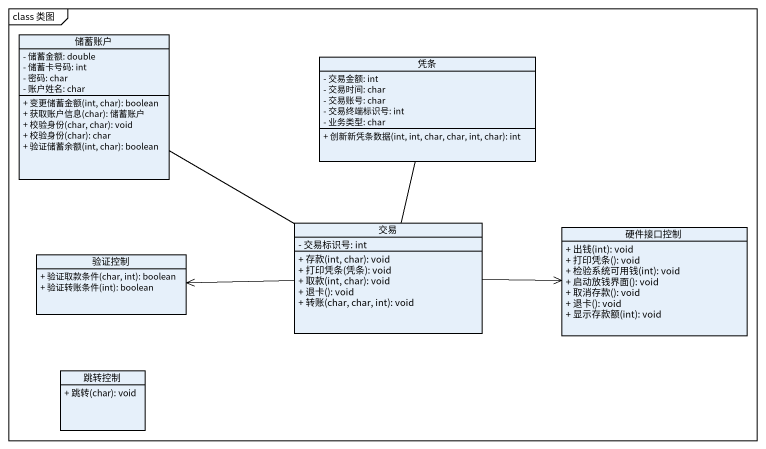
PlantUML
@startuml
mainframe class 类图
hide circle
hide empty members
skinparam classAttributeIconSize 0
class 储蓄账户 {
  - 储蓄金额: double
  - 储蓄卡号码: int
  - 密码: char
  - 账户姓名: char
  + 变更储蓄金额(int, char): boolean
  + 获取账户信息(char): 储蓄账户
  + 校验身份(char, char): void
  + 校验身份(char): char
  + 验证储蓄余额(int, char): boolean
}
class 凭条 {
  - 交易金额: int
  - 交易时间: char
  - 交易账号: char
  - 交易终端标识号: int
  - 业务类型: char
  + 创新新凭条数据(int, int, char, char, int, char): int
}
class 交易 {
  - 交易标识号: int
  + 存款(int, char): void
  + 打印凭条(凭条): void
  + 取款(int, char): void
  + 退卡(): void
  + 转账(char, char, int): void
}
class 硬件接口控制 {
  + 出钱(int): void
  + 打印凭条(): void
  + 检验系统可用钱(int): void
  + 启动放钱界面(): void
  + 取消存款(): void
  + 退卡(): void
  + 显示存款额(int): void
}
class 验证控制 {
  + 验证取款条件(char, int): boolean
  + 验证转账条件(int): boolean
}
class 跳转控制 {
  + 跳转(char): void
}
储蓄账户 -right- 交易
凭条 -- 交易
交易 -right-> 硬件接口控制
交易 -left-> 验证控制
@enduml
